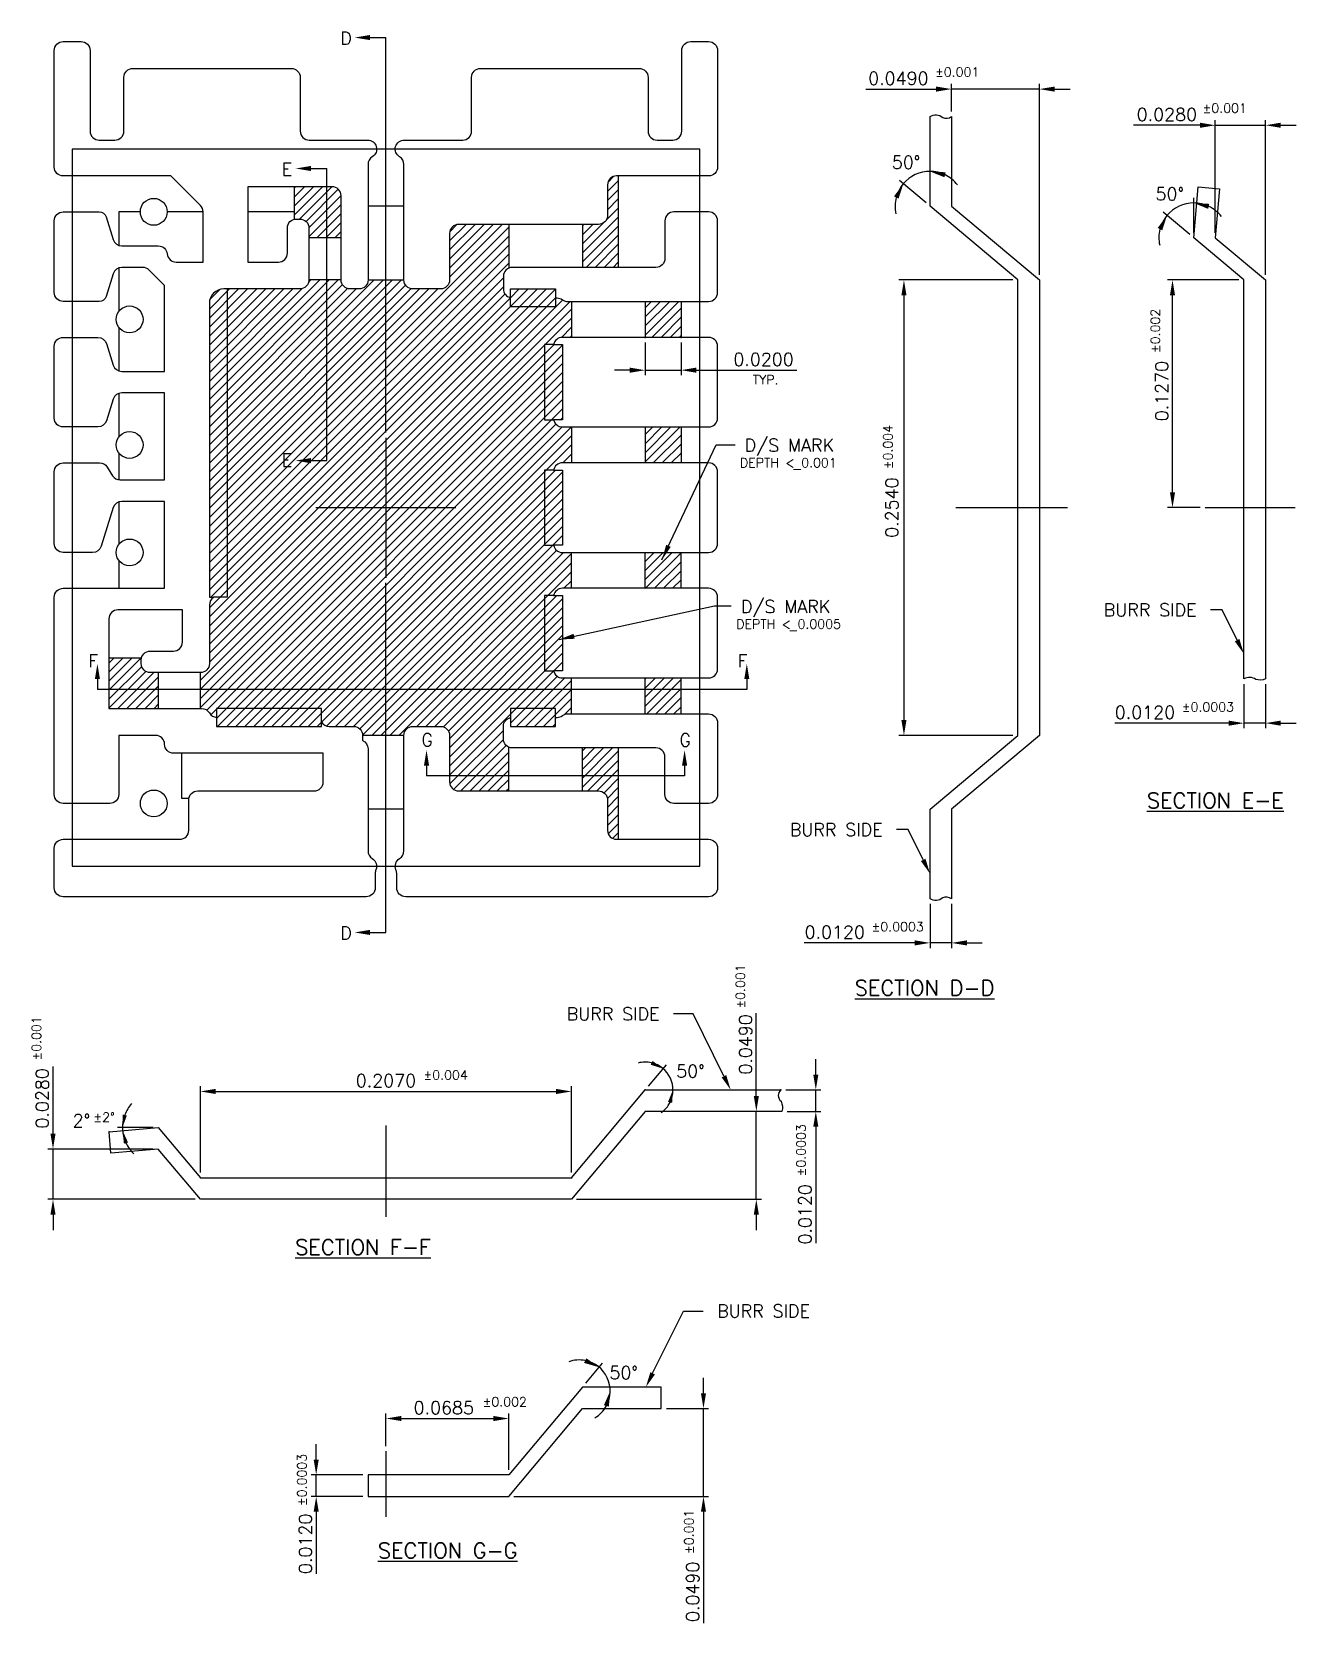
# Model space of a CAD drawing. Extents: x 839 to 1086, y 64 to 375.
import ezdxf
from ezdxf.lldxf.tags import DXFTag

# ---------------------------------------------------------------- set-up
doc = ezdxf.new("R2010")
doc.units = 0
doc.header["$LTSCALE"] = 8
doc.header["$MEASUREMENT"] = 0
for name, color, linetype in [('CEN', 2, 'CENTER'), ('COIN-LINE', 4, 'Continuous'), ('DIM', 7, 'Continuous'), ('LF-LINE', 1, 'Continuous'), ('PKG-OUT', 3, 'HIDDEN')]:
    doc.layers.add(name, color=color, linetype=linetype)
doc.styles.add('SIMPLEX', font='SIMPLEX.shx', dxfattribs={"height": 3})
doc.styles.get("Standard").update_dxf_attribs({"font": 'SIMPLEX', "height": 3})
tags = doc.linetypes.add('CENTER', pattern=[2, 1.25, -0.25, 0.25, -0.25]).pattern_tags.tags
tags[10:11] = [DXFTag(74, 4), DXFTag(75, 0), DXFTag(340, '0'), DXFTag(46, 1.0), DXFTag(50, 0.0), DXFTag(44, 0.0), DXFTag(45, 0.0)]
tags[8:9] = [DXFTag(74, 4), DXFTag(75, 0), DXFTag(340, '0'), DXFTag(46, 1.0), DXFTag(50, 0.0), DXFTag(44, 0.0), DXFTag(45, 0.0)]
tags[6:7] = [DXFTag(74, 4), DXFTag(75, 0), DXFTag(340, '0'), DXFTag(46, 1.0), DXFTag(50, 0.0), DXFTag(44, 0.0), DXFTag(45, 0.0)]
tags[4:5] = [DXFTag(74, 4), DXFTag(75, 0), DXFTag(340, '0'), DXFTag(46, 1.0), DXFTag(50, 0.0), DXFTag(44, 0.0), DXFTag(45, 0.0)]
tags = doc.linetypes.add('HIDDEN', pattern=[0.375, 0.25, -0.125]).pattern_tags.tags
tags[6:7] = [DXFTag(74, 4), DXFTag(75, 0), DXFTag(340, '0'), DXFTag(46, 1.0), DXFTag(50, 0.0), DXFTag(44, 0.0), DXFTag(45, 0.0)]
tags[4:5] = [DXFTag(74, 4), DXFTag(75, 0), DXFTag(340, '0'), DXFTag(46, 1.0), DXFTag(50, 0.0), DXFTag(44, 0.0), DXFTag(45, 0.0)]
doc.dimstyles.get("Standard").update_dxf_attribs({"dimtxt": 0.18, "dimasz": 0.18, "dimexe": 0.18, "dimexo": 0.0625, "dimgap": 0.09, "dimtad": 0, "dimtih": 1, "dimtoh": 1, "dimdec": 4, "dimzin": 0, "dimdsep": 46, "dimtxsty": 'Standard', "dimcen": 0.09, "dimadec": 0, "dimazin": 0, "dimtfac": 1, "dimtdec": 4, "dimtofl": 0, "dimtmove": 0, "dimatfit": 3, "dimfxl": 1, "dimtolj": 1, "dimtzin": 0, "dimarcsym": 0})

# ---------------------------------------------------------------- blocks, each defined once
blk = doc.blocks.new('INT1')
for p, q in [((0.01, 0.16812), (-0.01, 0.16812)), ((0.0685, 0.158), (0.0685, 0.13358)), ((0.10962, 0.158), (0.10962, 0.134)), ((-0.025, 0.15049), (-0.043, 0.15049)), ((-0.025, 0.127), (-0.043, 0.127)), ((-0.01, 0.127), (0.01, 0.127)), ((0.1035, 0.115), (0.1035, 0.095)), ((0.14462, 0.115), (0.14462, 0.095)), ((0.1035, 0.045), (0.1035, 0.025)), ((0.14462, 0.045), (0.14462, 0.025)), ((0.1035, -0.045), (0.1035, -0.025)), ((0.14462, -0.045), (0.14462, -0.025)), ((-0.12699, -0.092), (-0.12699, -0.112)), ((-0.1035, -0.112), (-0.1035, -0.092)), ((0.1035, -0.115), (0.1035, -0.095)), ((0.14462, -0.115), (0.14462, -0.095)), ((-0.1235, -0.132), (-0.1235, -0.132)), ((0.01, -0.127), (-0.013, -0.127)), ((0.0685, -0.158), (0.0685, -0.13358)), ((0.10962, -0.158), (0.10962, -0.134)), ((0.01, -0.16812), (-0.01, -0.16812))]:
    blk.add_line(p, q)
for points in [[(-0.048, 0.122), (-0.0905, 0.122, 0.414214), (-0.0985, 0.114), (-0.0985, -0.05), (-0.096, -0.05, 0.267949), (-0.0985, -0.05433), (-0.0985, -0.087, -0.414214), (-0.1035, -0.092), (-0.1315, -0.092, -0.414214), (-0.1365, -0.087), (-0.1365, -0.085, -0.414214), (-0.1315, -0.08), (-0.1185, -0.08, 0.414214), (-0.1135, -0.075), (-0.1135, -0.057), (-0.1495, -0.057, 0.414214), (-0.1545, -0.062), (-0.1545, -0.112), (-0.10283, -0.112, -0.267949), (-0.0985, -0.1145, 0.250321), (-0.0945, -0.11699), (-0.0945, -0.122), (-0.036, -0.122), (-0.036, -0.1195, 0.267949), (-0.03167, -0.122), (-0.018, -0.122, -0.414214), (-0.013, -0.127), (-0.013, -0.12992, -0.298217), (-0.01, -0.1345), (-0.01, -0.19146, 0.261728), (-0.0076, -0.19573, -0.3726), (-0.0056, -0.20196, 0.101021), (-0.006, -0.20392), (-0.006, -0.212, -0.414214), (-0.011, -0.217), (-0.18, -0.217, -0.414214), (-0.185, -0.212), (-0.185, -0.19, -0.414214), (-0.18, -0.185), (-0.115, -0.185, 0.414214), (-0.11, -0.18), (-0.11, -0.163, -0.414214), (-0.105, -0.158), (-0.04, -0.158, 0.414214), (-0.035, -0.153), (-0.035, -0.137), (-0.1185, -0.137, -0.414214), (-0.1235, -0.132, 0.414214), (-0.1285, -0.127), (-0.149, -0.127), (-0.149, -0.16, -0.414214), (-0.154, -0.165), (-0.18, -0.165, -0.414214), (-0.185, -0.16), (-0.185, -0.05, -0.414214), (-0.18, -0.045), (-0.1235, -0.045), (-0.1235, 0.0035), (-0.14734, 0.0035, 0.32721), (-0.1521, 0.00001), (-0.1589, -0.02151, -0.32721), (-0.16366, -0.025), (-0.18, -0.025, -0.414214), (-0.185, -0.02), (-0.185, 0.02, -0.414214), (-0.18, 0.025), (-0.15976, 0.025, -0.257335), (-0.15553, 0.02267), (-0.15247, 0.01783, 0.257335), (-0.14824, 0.0155), (-0.1235, 0.0155), (-0.1235, 0.064), (-0.14734, 0.064, 0.32721), (-0.1521, 0.06051), (-0.1559, 0.04849, -0.32721), (-0.16066, 0.045), (-0.18, 0.045, -0.414214), (-0.185, 0.05), (-0.185, 0.09, -0.414214), (-0.18, 0.095), (-0.16066, 0.095, -0.32721), (-0.1559, 0.09151), (-0.1521, 0.07949, 0.32721), (-0.14734, 0.076), (-0.1235, 0.076), (-0.1235, 0.124), (-0.13204, 0.13254, 0.198912), (-0.13557, 0.134), (-0.14734, 0.134, 0.32721), (-0.1521, 0.13051), (-0.15612, 0.1178, -0.32721), (-0.15993, 0.115), (-0.18, 0.115, -0.414214), (-0.185, 0.12), (-0.185, 0.16, -0.414214), (-0.18, 0.165), (-0.15993, 0.165, -0.32721), (-0.15612, 0.1622), (-0.1521, 0.14949, 0.32721), (-0.14734, 0.146), (-0.12697, 0.146, -0.38517), (-0.122, 0.1415, 0.38517), (-0.11703, 0.137), (-0.102, 0.137), (-0.102, 0.16493, 0.198912), (-0.10346, 0.16846), (-0.12, 0.185), (-0.18, 0.185, -0.414214), (-0.185, 0.19), (-0.185, 0.255, -0.414214), (-0.18, 0.26), (-0.17, 0.26, -0.414214), (-0.165, 0.255), (-0.165, 0.21, 0.414214), (-0.16, 0.205), (-0.1512, 0.205, 0.414214), (-0.1462, 0.21), (-0.1462, 0.24, -0.414214), (-0.1412, 0.245), (-0.0528, 0.245, -0.414214), (-0.0478, 0.24), (-0.0478, 0.21, 0.414214), (-0.0428, 0.205), (-0.0102, 0.205, -0.758132), (-0.0076, 0.19573, 0.261728), (-0.01, 0.19146), (-0.01, 0.127, -0.414214), (-0.015, 0.122), (-0.02, 0.122, -0.414214), (-0.025, 0.127), (-0.025, 0.174, 0.414214), (-0.03, 0.179), (-0.077, 0.179), (-0.077, 0.137), (-0.06, 0.137, 0.414214), (-0.055, 0.142), (-0.055, 0.156, -0.414214), (-0.05, 0.161), (-0.048, 0.161, -0.414214), (-0.043, 0.156), (-0.043, 0.127, -0.414214)], [(0.1606, 0.165, 0.414214), (0.1556, 0.16), (0.1556, 0.139, -0.414214), (0.1506, 0.134), (0.0705, 0.134, 0.414214), (0.0655, 0.129), (0.0655, 0.122, 0.356394), (0.0695, 0.1171), (0.0695, 0.122), (0.0945, 0.122), (0.0945, 0.117), (0.0955, 0.117, -0.162278), (0.0985, 0.116, 0.162278), (0.1015, 0.115), (0.18, 0.115, 0.414214), (0.185, 0.12), (0.185, 0.16, 0.414214), (0.18, 0.165)], [(0.0984, 0.095, 0.356394), (0.0935, 0.091), (0.0985, 0.091), (0.0985, 0.049), (0.0935, 0.049, 0.356394), (0.0984, 0.045), (0.18, 0.045, 0.414214), (0.185, 0.05), (0.185, 0.09, 0.414214), (0.18, 0.095)], [(0.0984, 0.025, 0.356394), (0.0935, 0.021), (0.0985, 0.021), (0.0985, -0.021), (0.0935, -0.021, 0.356394), (0.0984, -0.025), (0.18, -0.025, 0.414214), (0.185, -0.02), (0.185, 0.02, 0.414214), (0.18, 0.025)], [(0.0984, -0.045, 0.356394), (0.0935, -0.049), (0.0985, -0.049), (0.0985, -0.091), (0.0935, -0.091, 0.356394), (0.0984, -0.095), (0.18, -0.095, 0.414214), (0.185, -0.09), (0.185, -0.05, 0.414214), (0.18, -0.045)], [(0.1606, -0.165, -0.414214), (0.1556, -0.16), (0.1556, -0.139, 0.414214), (0.1506, -0.134), (0.0705, -0.134, -0.414214), (0.0655, -0.129), (0.0655, -0.122, -0.356394), (0.0695, -0.1171), (0.0695, -0.122), (0.0945, -0.122), (0.0945, -0.117), (0.0955, -0.117, 0.162278), (0.0985, -0.116, -0.162278), (0.1015, -0.115), (0.18, -0.115, -0.414214), (0.185, -0.12), (0.185, -0.16, -0.414214), (0.18, -0.165)]]:
    blk.add_lwpolyline(points, format="xyb", close=True)
for points in [[(0.0076, 0.19573, -0.758132), (0.0102, 0.205), (0.0428, 0.205, 0.414214), (0.0478, 0.21), (0.0478, 0.24, -0.414214), (0.0528, 0.245), (0.1412, 0.245, -0.414214), (0.1462, 0.24), (0.1462, 0.21, 0.414214), (0.1512, 0.205), (0.16, 0.205, 0.414214), (0.165, 0.21), (0.165, 0.255, -0.414214), (0.17, 0.26), (0.18, 0.26, -0.414214), (0.185, 0.255), (0.185, 0.19, -0.414214), (0.18, 0.185), (0.1286, 0.185, 0.414214), (0.1236, 0.18), (0.1236, 0.163, -0.414214), (0.1186, 0.158), (0.0405, 0.158, 0.414214), (0.0355, 0.153), (0.0355, 0.127, -0.414214), (0.0305, 0.122), (0.015, 0.122, -0.414214), (0.01, 0.127), (0.01, 0.19146, 0.261728), (0.0076, 0.19573)], [(0.0076, -0.19573, 0.261728), (0.01, -0.19146), (0.01, -0.127, -0.414214), (0.015, -0.122), (0.0305, -0.122, -0.414214), (0.0355, -0.127), (0.0355, -0.153, 0.414214), (0.0405, -0.158), (0.1186, -0.158, -0.414214), (0.1236, -0.163), (0.1236, -0.18, 0.414214), (0.1286, -0.185), (0.18, -0.185, -0.414214), (0.185, -0.19), (0.185, -0.212, -0.414214), (0.18, -0.217), (0.011, -0.217, -0.414214), (0.006, -0.212), (0.006, -0.20392, 0.101021), (0.0056, -0.20196, -0.3726), (0.0076, -0.19573)]]:
    blk.add_lwpolyline(points, format="xyb")
for centre in [(-0.1295, 0.165), (-0.143, 0.105), (-0.143, 0.035), (-0.143, -0.025), (-0.1295, -0.165)]:
    blk.add_circle(centre, 0.0075)
at = {"layer": 'COIN-LINE'}
for p, q in [((-0.149, 0.13371), (-0.149, 0.1095)), ((-0.149, 0.1005), (-0.149, 0.07629)), ((-0.149, 0.06371), (-0.149, 0.0395)), ((-0.149, 0.0305), (-0.149, 0.01556)), ((-0.149, 0.00321), (-0.149, -0.0205)), ((-0.149, -0.0295), (-0.149, -0.045)), ((-0.1364, -0.084), (-0.1545, -0.084))]:
    blk.add_line(p, q, dxfattribs=at)
for points in [[(-0.137, 0.165), (-0.149, 0.165), (-0.149, 0.14629)], [(-0.102, 0.165), (-0.122, 0.165)], [(-0.051, 0.1609), (-0.051, 0.165), (-0.077, 0.165)], [(-0.114, -0.137), (-0.114, -0.162), (-0.1099, -0.162)]]:
    blk.add_lwpolyline(points, dxfattribs=at)
at = {"layer": 'PKG-OUT'}
blk.add_lwpolyline([(0.175, -0.2), (0.175, 0.2), (-0.175, 0.2), (-0.175, -0.2)], close=True, dxfattribs=at)
for points in [[(-0.0885, 0.122), (-0.0885, -0.05), (-0.096, -0.05)], [(0.0945, 0.117), (0.0945, 0.112), (0.0695, 0.112), (0.0695, 0.1171)], [(0.0935, 0.091), (0.0885, 0.091), (0.0885, 0.049), (0.0935, 0.049)], [(0.0935, 0.021), (0.0885, 0.021), (0.0885, -0.021), (0.0935, -0.021)], [(0.0935, -0.049), (0.0885, -0.049), (0.0885, -0.091), (0.0935, -0.091)], [(-0.036, -0.1195), (-0.036, -0.112), (-0.0945, -0.112), (-0.0945, -0.11699)], [(0.0945, -0.117), (0.0945, -0.112), (0.0695, -0.112), (0.0695, -0.1171)]]:
    blk.add_lwpolyline(points, dxfattribs=at)

msp = doc.modelspace()

# ---------------------------------------------------------------- hatches: boundary and pattern name
h = msp.add_hatch()
h.set_pattern_fill('ANSI31', color=256, scale=10, style=0)
h.set_pattern_definition([(45, (1116, 215.0124), (-0.8838835, 0.8838835), [])])
h.paths.add_polyline_path([(862.04, 249.89, -0.414214), (860.29, 251.64), (860.29, 252.34, -0.050382), (860.33, 252.69), (853.99, 252.69), (853.99, 242.89), (863.62, 242.89), (863.62, 249.89)])
h.paths.add_polyline_path([(899.32, 342.99, 0.414214), (897.57, 344.74), (890.22, 344.74), (890.22, 338.4, -0.050382), (890.57, 338.44), (891.27, 338.44, -0.414214), (893.02, 336.69), (893.02, 334.76), (899.32, 334.76)])
h.paths.add_polyline_path([(958.68, 248.84), (958.68, 241.84), (965.68, 241.84), (965.68, 248.84)])
h.paths.add_polyline_path([(958.68, 273.34), (958.68, 266.34), (965.68, 266.34), (965.68, 273.34)])
h.paths.add_polyline_path([(958.68, 297.84), (958.68, 290.84), (965.68, 290.84), (965.68, 297.84)])
h.paths.add_polyline_path([(953.43, 328.99), (953.43, 346.84), (953.08, 346.84, 0.414214), (951.33, 345.09), (951.33, 339.14, -0.414214), (949.58, 337.39), (946.43, 337.39), (946.43, 328.99)])
h.paths.add_polyline_path([(930.99, 236.94), (930.99, 239.39, -0.356394), (932.39, 241.1), (932.39, 239.39), (941.14, 239.39), (941.14, 241.14), (941.49, 241.14, 0.162278), (942.54, 241.49, -0.162278), (943.59, 241.84), (944.29, 241.84), (944.29, 248.84), (942.51, 248.84, -0.356394), (940.79, 250.24), (942.54, 250.24), (942.54, 264.94), (940.79, 264.94, -0.356394), (942.51, 266.34), (944.29, 266.34), (944.29, 273.34), (942.51, 273.34, -0.356394), (940.79, 274.74), (942.54, 274.74), (942.54, 289.44), (940.79, 289.44, -0.356394), (942.51, 290.84), (944.29, 290.84), (944.29, 297.84), (942.51, 297.84, -0.356394), (940.79, 299.24), (942.54, 299.24), (942.54, 313.94), (940.79, 313.94, -0.356394), (942.51, 315.34), (944.29, 315.34), (944.29, 322.34), (943.59, 322.34, -0.162278), (942.54, 322.69, 0.162278), (941.49, 323.04), (941.14, 323.04), (941.14, 324.79), (932.39, 324.79), (932.39, 323.07, -0.356394), (930.99, 324.79), (930.99, 327.24, -0.298217), (932.04, 328.84), (932.04, 337.39), (922.24, 337.39, 0.414214), (920.49, 335.64), (920.49, 326.54, -0.414214), (918.74, 324.79), (913.32, 324.79, -0.414214), (911.57, 326.54), (904.57, 326.54, -0.414214), (902.82, 324.79), (901.07, 324.79, -0.414214), (899.32, 326.54), (893.02, 326.54, -0.414214), (891.27, 324.79), (876.39, 324.79, 0.414214), (873.59, 321.99), (873.59, 264.59), (874.47, 264.59, 0.267949), (873.59, 263.07), (873.59, 251.64, -0.414214), (871.84, 249.89), (871.84, 242.89), (872.08, 242.89, -0.267949), (873.59, 242.01, 0.250321), (874.99, 241.14), (874.99, 239.39), (895.47, 239.39), (895.47, 240.26, 0.267949), (896.98, 239.39), (901.77, 239.39, -0.414214), (903.52, 237.64), (911.57, 237.64, -0.414214), (913.32, 239.39), (918.74, 239.39, -0.414214), (920.49, 237.64), (920.49, 228.54, 0.414214), (922.24, 226.79), (932.04, 226.79), (932.04, 235.33, -0.298217)])
h.paths.add_polyline_path([(958.68, 322.34), (958.68, 315.34), (965.68, 315.34), (965.68, 322.34)])
h.paths.add_polyline_path([(953.43, 235.19), (946.43, 235.19), (946.43, 226.79), (949.58, 226.79, -0.414214), (951.33, 225.04), (951.33, 219.09, 0.414214), (953.08, 217.34), (953.43, 217.34)])

# ---------------------------------------------------------------- linework, layer by layer
for p, q in [((953.43, 346.84), (953.43, 328.99)), ((890.22, 338.4), (890.22, 344.74)), ((965.68, 322.34), (965.68, 315.34)), ((965.68, 297.84), (965.68, 290.84)), ((965.68, 266.34), (965.68, 273.34)), ((965.68, 241.84), (965.68, 248.84)), ((953.43, 235.19), (953.43, 217.34))]:
    msp.add_line(p, q)
for p in [(958.68, 315.34), (965.68, 315.34)]:
    msp.add_point(p)
at = {"layer": 'CEN'}
for p, q in [((908.07, 295.75), (908.07, 268.42)), ((894.4, 282.09), (921.73, 282.09)), ((908.07, 161.46), (908.07, 143.63)), ((908.07, 97.9), (908.07, 85.05))]:
    msp.add_line(p, q, dxfattribs=at)
at = {"layer": 'CEN', "ltscale": 0.5}
for p, q in [((1019.3, 282.09), (1041.12, 282.09)), ((1068.01, 282.09), (1085.6, 282.09))]:
    msp.add_line(p, q, dxfattribs=at)
at = {"layer": 'COIN-LINE'}
for points in [[(1014.29, 223.25), (1031.44, 237.64), (1031.44, 326.54), (1014.29, 340.93), (1014.29, 358.43, -0.322875), (1016.77, 358.28, 0.263249), (1018.49, 358.43), (1018.49, 340.93), (1035.64, 326.54), (1035.64, 237.64), (1018.49, 223.25), (1018.49, 205.74, 0.263249), (1016.77, 205.89, -0.322875), (1014.29, 205.74)], [(1066.64, 344.7), (1070.81, 344.33), (1069.98, 334.76), (1079.78, 326.54), (1079.78, 248.64, -0.17221), (1077.92, 248.55, 0.292368), (1075.58, 248.64), (1075.58, 326.54), (1065.78, 334.76)]]:
    msp.add_lwpolyline(points, format="xyb", close=True, dxfattribs=at)
msp.add_lwpolyline([(863.63, 156.85), (854.39, 156.04), (854.03, 160.23), (863.62, 161.07), (871.84, 151.27), (944.29, 151.27), (958.68, 168.42), (985.17, 168.42, 0.481241), (985.23, 166.21, -0.164561), (985.37, 164.22), (958.68, 164.22), (944.29, 147.07), (871.84, 147.07), (863.62, 156.87)], format="xyb", dxfattribs=at)
msp.add_lwpolyline([(904.57, 89.06), (932.04, 89.06), (946.43, 106.21), (961.83, 106.21), (961.83, 110.41), (946.43, 110.41), (932.04, 93.26), (904.57, 93.26)], close=True, dxfattribs=at)
at = {"layer": 'DIM'}
for p, q in [((904.35, 373.86), (908.07, 373.86)), ((908.07, 296.75), (908.07, 373.86)), ((1001.76, 363.8), (1015.49, 363.8)), ((1018.49, 359.43), (1018.49, 364.8)), ((1035.64, 363.8), (1018.49, 363.8)), ((1035.64, 327.54), (1035.64, 364.8)), ((1038.64, 363.8), (1041.64, 363.8)), ((1069.98, 335.76), (1069.98, 357.74)), ((1079.78, 327.54), (1079.78, 357.74)), ((1066.98, 356.74), (1054, 356.74)), ((1069.98, 356.74), (1079.78, 356.74)), ((1082.78, 356.74), (1085.78, 356.74)), ((892.81, 348.3), (896.53, 348.3)), ((896.53, 291.27), (896.53, 348.3)), ((1013.53, 341.57), (1008.31, 345.95)), ((1065.78, 335.76), (1065.78, 342.57)), ((1065.01, 335.4), (1059.79, 339.78)), ((1030.44, 326.54), (1008.2, 326.54)), ((1074.58, 326.54), (1060.63, 326.54)), ((1009.2, 324.59), (1009.2, 239.59)), ((1061.63, 285.09), (1061.63, 324.59)), ((958.68, 308.93), (965.68, 308.93)), ((892.81, 291.27), (896.53, 291.27)), ((1067.01, 282.09), (1060.63, 282.09)), ((908.07, 199.16), (908.07, 267.42)), ((1071.32, 262.13), (1069.05, 262.13)), ((1074.24, 256.22), (1071.32, 262.13)), ((851.74, 248.85), (851.74, 246.6)), ((978.52, 248.85), (978.52, 246.6)), ((978.52, 246.6), (851.74, 246.6)), ((1075.58, 247.64), (1075.58, 239.02)), ((1079.78, 247.64), (1079.78, 239.02)), ((1072.58, 240.02), (1050.39, 240.02)), ((1079.78, 240.02), (1075.58, 240.02)), ((1082.78, 240.02), (1085.78, 240.02)), ((1030.44, 237.64), (1008.2, 237.64)), ((915.99, 231.96), (915.99, 229.71)), ((966.37, 231.96), (966.37, 229.71)), ((966.37, 229.71), (915.99, 229.71)), ((1010.03, 219.23), (1007.76, 219.23)), ((1012.96, 213.32), (1010.03, 219.23)), ((1014.29, 204.74), (1014.29, 196.12)), ((1018.49, 204.74), (1018.49, 196.12)), ((904.35, 199.16), (908.07, 199.16)), ((1011.29, 197.12), (989.71, 197.12)), ((1018.49, 197.12), (1014.29, 197.12)), ((1021.49, 197.12), (1024.49, 197.12)), ((980.38, 167.22), (980.38, 183.43)), ((968.03, 183.26), (964.2, 183.26)), ((974.05, 171.1), (968.03, 183.26)), ((991.99, 171.42), (991.99, 174.42)), ((843.07, 159.87), (843.07, 172.97)), ((871.84, 152.27), (871.84, 169.12)), ((873.79, 168.12), (942.34, 168.12)), ((944.29, 152.27), (944.29, 169.12)), ((986.17, 168.42), (992.99, 168.42)), ((991.99, 164.22), (991.99, 168.42)), ((980.38, 147.07), (980.38, 164.22)), ((986.37, 164.22), (992.99, 164.22)), ((862.62, 161.07), (855.63, 161.07)), ((991.99, 161.22), (991.99, 138.52)), ((862.62, 156.87), (842.07, 156.87)), ((843.07, 147.07), (843.07, 156.87)), ((870.84, 147.07), (842.07, 147.07)), ((945.29, 147.07), (981.38, 147.07)), ((843.07, 144.07), (843.07, 141.07)), ((980.38, 144.07), (980.38, 141.07)), ((960.14, 113.1), (966.17, 125.25)), ((966.17, 125.25), (969.99, 125.25)), ((947.07, 111.17), (950.33, 115.05)), ((970.06, 109.21), (970.06, 112.21)), ((962.83, 106.21), (971.06, 106.21)), ((970.06, 89.06), (970.06, 106.21)), ((908.07, 98.9), (908.07, 105.27)), ((911.07, 104.27), (931.14, 104.27)), ((932.04, 94.26), (932.04, 105.27)), ((894.45, 96.26), (894.45, 99.26)), ((903.57, 93.26), (893.45, 93.26)), ((894.45, 89.06), (894.45, 93.26)), ((903.57, 89.06), (893.45, 89.06)), ((933.04, 89.06), (971.06, 89.06)), ((894.45, 86.06), (894.45, 73.98)), ((970.06, 86.06), (970.06, 64.32))]:
    msp.add_line(p, q, dxfattribs=at)
at = {"layer": 'DIM', "lineweight": -2}
for p, q in [((958.68, 314.34), (958.68, 307.93)), ((965.68, 314.34), (965.68, 307.93)), ((955.68, 308.93), (952.68, 308.93)), ((968.68, 308.93), (988.26, 308.93)), ((959.32, 169.18), (962.82, 173.34))]:
    msp.add_line(p, q, dxfattribs=at)
at = {"layer": 'DIM'}
for centre, radius, start, end in [((1014.29, 340.93), 6.81, 64.5381, 165.4619), ((1014.29, 340.93), 6.81, 37.6969, 64.5381), ((1014.29, 340.93), 6.81, 165.4619, 192.3031), ((1065.78, 334.76), 6.81, 64.5381, 165.4619), ((1065.78, 334.76), 6.81, 37.6969, 64.5381), ((1065.78, 334.76), 6.81, 165.4619, 192.3031), ((945.79, 109.64), 6.06, 78.6663, 109.3552), ((945.79, 109.64), 6.06, 331.3337, 78.6663), ((945.79, 109.64), 6.06, 300.6448, 331.3337)]:
    msp.add_arc(centre, radius, start, end, dxfattribs=at)
at = {"layer": 'DIM', "lineweight": -2}
for centre, radius, start, end in [((958.68, 168.42), 5.43, 76.6037, 104.7952), ((958.68, 168.42), 5.43, 333.3963, 76.6037), ((863.62, 161.07), 6.99, 138.0721, 159.3897), ((958.68, 168.42), 5.43, 305.2048, 333.3963), ((863.62, 161.07), 6.99, 159.3897, 205.6103), ((863.62, 161.07), 6.99, 205.6103, 226.9279)]:
    msp.add_arc(centre, radius, start, end, dxfattribs=at)
at = {"layer": 'DIM'}
for p in [(958.68, 168.42), (958.68, 168.42), (985.17, 168.42), (854.03, 160.23), (944.29, 151.27)]:
    msp.add_point(p, dxfattribs=at)
for points in [[(901.97, 373.86), (904.97, 374.36), (904.97, 373.36)], [(1018.49, 363.8), (1015.49, 364.3), (1015.49, 363.3)], [(1035.64, 363.8), (1038.64, 364.3), (1038.64, 363.3)], [(1069.98, 356.74), (1066.98, 357.24), (1066.98, 356.24)], [(1079.78, 356.74), (1082.78, 357.24), (1082.78, 356.24)], [(890.43, 348.3), (893.43, 348.8), (893.43, 347.8)], [(1009.08, 345.3), (1008.15, 342.41), (1007.26, 342.87)], [(1014.29, 347.73), (1017.33, 347.56), (1017.11, 346.59)], [(1060.56, 339.14), (1059.63, 336.24), (1058.74, 336.7)], [(1065.78, 341.57), (1068.81, 341.39), (1068.59, 340.42)], [(1009.2, 326.54), (1008.7, 323.54), (1009.7, 323.54)], [(1061.63, 326.54), (1062.13, 323.54), (1061.13, 323.54)], [(958.68, 308.93), (955.68, 308.43), (955.68, 309.43)], [(965.68, 308.93), (968.68, 308.43), (968.68, 309.43)], [(890.43, 291.27), (893.43, 291.77), (893.43, 290.77)], [(1061.63, 282.09), (1062.13, 285.09), (1061.13, 285.09)], [(1075.58, 253.53), (1073.8, 256), (1074.69, 256.44)], [(851.74, 251.62), (852.24, 248.62), (851.24, 248.62)], [(978.52, 251.62), (979.02, 248.62), (978.02, 248.62)], [(1009.2, 237.64), (1008.7, 240.64), (1009.7, 240.64)], [(1075.58, 240.02), (1072.58, 240.52), (1072.58, 239.52)], [(1079.78, 240.02), (1082.78, 240.52), (1082.78, 239.52)], [(915.99, 234.74), (916.49, 231.74), (915.49, 231.74)], [(966.37, 234.74), (966.87, 231.74), (965.87, 231.74)], [(1014.29, 210.63), (1012.51, 213.1), (1013.41, 213.54)], [(901.97, 199.16), (904.97, 199.66), (904.97, 198.66)], [(1014.29, 197.12), (1011.29, 197.62), (1011.29, 196.62)], [(1018.49, 197.12), (1021.49, 197.62), (1021.49, 196.62)], [(962.17, 172.58), (959.75, 173.33), (960.13, 174.07)], [(975.38, 168.42), (973.6, 170.88), (974.5, 171.33)], [(991.99, 168.42), (991.49, 171.42), (992.49, 171.42)], [(871.84, 168.12), (874.84, 167.62), (874.84, 168.62)], [(944.29, 168.12), (941.29, 167.62), (941.29, 168.62)], [(964.11, 168.42), (963.94, 165.89), (963.13, 166.08)], [(980.38, 164.22), (979.88, 167.22), (980.88, 167.22)], [(856.63, 161.07), (856.67, 163.6), (857.49, 163.45)], [(991.99, 164.22), (991.49, 161.22), (992.49, 161.22)], [(843.07, 156.87), (842.57, 159.87), (843.57, 159.87)], [(856.66, 160.46), (857.72, 158.16), (856.91, 157.94)], [(843.07, 147.07), (842.57, 144.07), (843.57, 144.07)], [(980.38, 147.07), (979.88, 144.07), (980.88, 144.07)], [(949.68, 114.28), (947.2, 116.03), (946.76, 115.13)], [(958.81, 110.41), (960.59, 112.87), (959.69, 113.32)], [(951.85, 109.64), (950.62, 106.86), (951.59, 106.61)], [(970.06, 106.21), (970.56, 109.21), (969.56, 109.21)], [(908.07, 104.27), (911.07, 103.77), (911.07, 104.77)], [(932.04, 104.27), (929.04, 103.77), (929.04, 104.77)], [(894.45, 93.26), (894.95, 96.26), (893.95, 96.26)], [(894.45, 89.06), (894.95, 86.06), (893.95, 86.06)], [(970.06, 89.06), (970.56, 86.06), (969.56, 86.06)]]:
    msp.add_solid(points, dxfattribs=at)

# ---------------------------------------------------------------- block references
at = {"layer": 'LF-LINE', "xscale": 350, "yscale": 350, "zscale": 350}
msp.add_blockref('INT1', (908.07, 282.09), dxfattribs=at)

# ---------------------------------------------------------------- texts
at = {"layer": 'DIM', "style": 'SIMPLEX'}
for s, height, p in [('D/S MARK', 2.5, (978.08, 293.03)), ('DEPTH < 0.001', 1.8, (977.18, 289.96)), ('-', 1.8, (987.34, 288.76)), ('D/S MARK', 2.5, (977.36, 261.53)), ('DEPTH < 0.0005', 1.8, (976.46, 258.46)), ('-', 1.8, (986.61, 257.26))]:
    msp.add_text(s, height=height, dxfattribs=at).set_placement(p)
for s, insert, char_height, attachment_point in [('D', (900.28, 373.73), 2.5, 5), ('0.0490', (1008.11, 365.9), 2.5, 5), ('%%P0.001', (1019.6, 367.13), 1.8, 5), ('%%P0.001', (1071.83, 360.08), 1.8, 5), ('0.0280', (1060.53, 358.84), 2.5, 5), ('E', (888.74, 348.17), 2.5, 5), ('\\A1;50%%d', (1009.62, 349.51), 2.5, 5), ('\\A1;50%%d', (1061.1, 343.34), 2.5, 5), ('0.0200', (981.79, 311.03), 2.5, 5), ('TYP.', (982.2, 307.07), 1.8, 5), ('E', (888.74, 291.38), 2.5, 5), ('BURR SIDE', (1048.2, 260.88), 2.5, 7), ('F', (850.92, 252.19), 2.5, 5), ('F', (977.7, 252.19), 2.5, 5), ('0.0120', (1056.25, 242.12), 2.5, 5), ('%%P0.0003', (1068.55, 243.18), 1.8, 5), ('G', (916.11, 236.77), 2.5, 5), ('G', (966.48, 236.72), 2.5, 5), ('BURR SIDE', (986.92, 217.98), 2.5, 7), ('D', (900.28, 199.04), 2.5, 5), ('0.0120', (995.69, 199.22), 2.5, 5), ('%%P0.0003', (1007.98, 200.28), 1.8, 5), ('BURR SIDE', (943.36, 182.01), 2.5, 7), ('0.2070', (908.07, 170.22), 2.5, 5), ('%%P0.004', (919.73, 171.34), 1.8, 5), ('\\A1;50%%d', (967.53, 172.08), 2.5, 5), ('\\A1;2%%d', (848.62, 162.42), 2.5, 5), ('%%p2%%D', (853.04, 163.1), 1.8, 5), ('BURR SIDE', (990.84, 124.01), 2.5, 9), ('\\A1;50%%d', (954.49, 113.21), 2.5, 5), ('0.0685', (919.36, 106.37), 2.5, 5), ('%%P0.002', (931.27, 107.53), 1.8, 5)]:
    msp.add_mtext(s, dxfattribs=dict(at, insert=insert, char_height=char_height, attachment_point=attachment_point))
at = {"layer": 'DIM', "attachment_point": 5, "rotation": 90, "style": 'SIMPLEX'}
for s, insert, char_height in [('%%P0.002', (1058.27, 316.59), 1.8), ('0.1270', (1059.53, 304.84), 2.5), ('%%P0.004', (1006.07, 293.92), 1.8), ('0.2540', (1006.85, 282.09), 2.5), ('%%P0.001', (977.26, 188.62), 1.8), ('%%P0.001', (839.83, 178.48), 1.8), ('0.0490', (978.28, 177.3), 2.5), ('0.0280', (840.97, 166.77), 2.5), ('%%P0.0003', (989.11, 156.64), 1.8), ('0.0120', (989.89, 144.13), 2.5), ('%%P0.0003', (891.65, 92.28), 1.8), ('0.0120', (892.35, 79.81), 2.5), ('%%P0.001', (967.22, 82.15), 1.8), ('0.0490', (967.96, 70.44), 2.5)]:
    msp.add_mtext(s, dxfattribs=dict(at, insert=insert, char_height=char_height))
at = {"layer": 'LF-LINE', "style": 'SIMPLEX'}
for s, p in [('%%USECTION E-E', (1056.63, 223.42)), ('%%USECTION D-D', (999.6, 186.83)), ('%%USECTION F-F', (890.35, 136.22)), ('%%USECTION G-G', (906.5, 76.99))]:
    msp.add_text(s, height=3, dxfattribs=at).set_placement(p)

# ---------------------------------------------------------------- leaders
at = {"layer": 'DIM'}
for points in [[(961.95, 271.92), (972.56, 294.36), (976.24, 294.36)], [(941.87, 256.34), (972.2, 262.95), (975.47, 262.95)]]:
    msp.add_leader(points, dimstyle='Standard', override={"dimtxt": 3, "dimasz": 3, "dimexe": 1.25, "dimexo": 1, "dimgap": 1.25, "dimtad": 1, "dimtih": 0, "dimtoh": 0, "dimdec": 3, "dimzin": 8, "dimcen": 1.25, "dimdle": 1.25, "dimtvp": 2}, dxfattribs=at)

doc.saveas('drawing.dxf')
